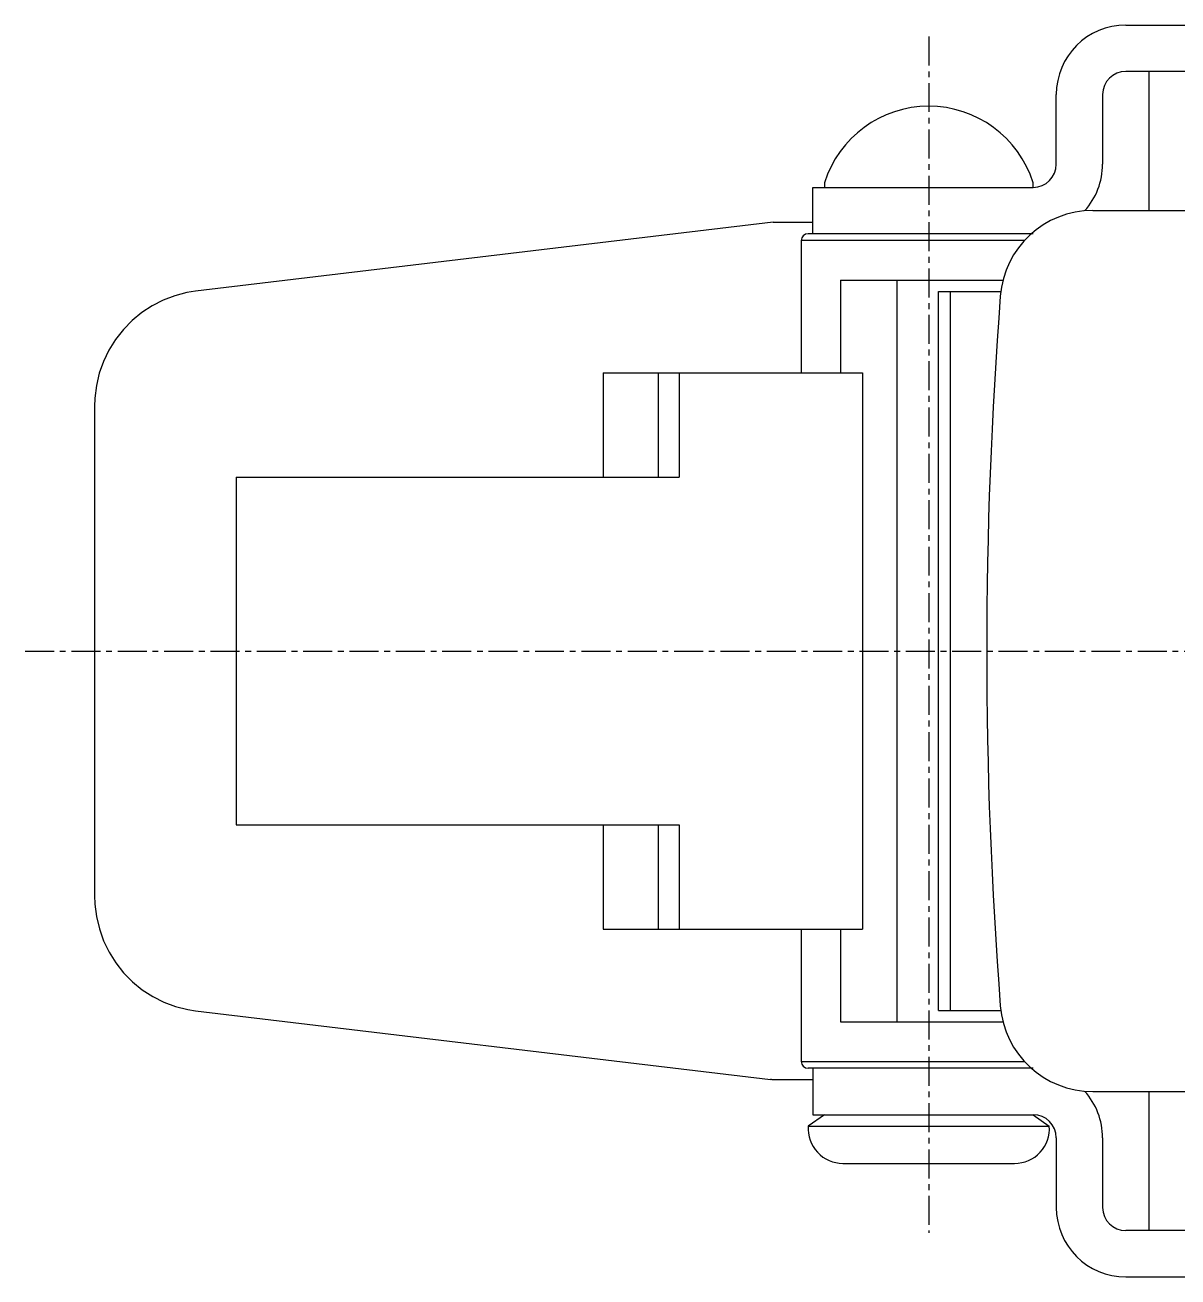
# Model space of a CAD drawing. Extents: x -3314 to -3051, y -50 to 346.
# Drawn here: x -3194.6 to -3144.9, y -29.4 to 24.6 of the extents above; entities that cross this region are included whole.
import ezdxf

# ---------------------------------------------------------------- set-up
doc = ezdxf.new("R2010")
doc.units = 0
doc.linetypes.add('CENTER', pattern=[2, 1.25, -0.25, 0.25, -0.25])
doc.layers.get('0').update_dxf_attribs({"linetype": 'CONTINUOUS'})
doc.layers.add('CENTER', color=1, linetype='CENTER')

msp = doc.modelspace()

# ---------------------------------------------------------------- linework, layer by layer
at = {"color": 7, "linetype": 'CONTINUOUS'}
for p, q in [((-3147.121, 24.579), (-3112.621, 24.579)), ((-3132.57, 22.579), (-3147.121, 22.579)), ((-3146.121, 22.579), (-3146.121, 16.579)), ((-3150.121, 18.579), (-3150.121, 21.579)), ((-3148.121, 21.579), (-3148.121, 18.579)), ((-3160.621, 17.579), (-3151.121, 17.579)), ((-3160.621, 15.579), (-3160.621, 17.579)), ((-3160.121, 17.779), (-3160.121, 17.579)), ((-3151.121, 17.579), (-3151.121, 17.779)), ((-3148.546, 16.579), (-3092.696, 16.579)), ((-3148.546, 16.579), (-3138.121, 16.579)), ((-3162.332, 16.079), (-3187.261, 13.095)), ((-3162.332, 16.079), (-3162.32, 16.079)), ((-3162.32, 16.079), (-3160.621, 16.079)), ((-3151.497, 15.279), (-3161.121, 15.279)), ((-3161.121, 15.279), (-3161.121, 9.579)), ((-3151.121, 15.579), (-3160.821, 15.579)), ((-3159.423, 13.579), (-3157.001, 13.579)), ((-3159.423, 13.579), (-3159.423, 9.579)), ((-3157.001, 13.579), (-3157.001, -18.421)), ((-3157.001, 13.579), (-3152.419, 13.579)), ((-3155.202, -17.921), (-3155.202, 13.079)), ((-3155.202, 13.079), (-3152.515, 13.079)), ((-3154.677, -17.921), (-3154.677, 13.079)), ((-3169.668, 9.579), (-3169.668, 5.079)), ((-3169.668, 9.579), (-3167.294, 9.579)), ((-3167.294, 9.579), (-3167.294, 5.079)), ((-3167.294, 9.579), (-3166.395, 9.579)), ((-3166.395, 9.579), (-3166.395, 5.079)), ((-3166.395, 9.579), (-3158.486, 9.579)), ((-3158.486, 9.579), (-3158.486, -14.421)), ((-3191.608, 8.129), (-3191.608, -12.97)), ((-3185.502, 5.079), (-3166.395, 5.079)), ((-3185.502, 5.079), (-3185.502, -9.921)), ((-3185.502, -9.921), (-3166.395, -9.921)), ((-3169.668, -9.921), (-3169.668, -14.421)), ((-3167.294, -9.921), (-3167.294, -14.421)), ((-3166.395, -9.921), (-3166.395, -14.421)), ((-3169.668, -14.421), (-3167.294, -14.421)), ((-3167.294, -14.421), (-3166.395, -14.421)), ((-3166.395, -14.421), (-3158.486, -14.421)), ((-3161.121, -14.421), (-3161.121, -20.121)), ((-3159.423, -14.421), (-3159.423, -18.421)), ((-3187.261, -17.936), (-3162.445, -20.906)), ((-3155.202, -17.921), (-3152.515, -17.921)), ((-3159.423, -18.421), (-3157.001, -18.421)), ((-3157.001, -18.421), (-3152.419, -18.421)), ((-3161.121, -20.121), (-3151.497, -20.121)), ((-3151.121, -20.421), (-3160.821, -20.421)), ((-3160.621, -20.421), (-3160.621, -22.421)), ((-3162.433, -20.907), (-3162.445, -20.906)), ((-3160.621, -20.921), (-3162.207, -20.921)), ((-3148.546, -21.421), (-3092.696, -21.421)), ((-3146.121, -21.421), (-3146.121, -27.421)), ((-3160.121, -22.421), (-3160.821, -22.913)), ((-3160.621, -22.421), (-3151.121, -22.421)), ((-3151.121, -22.421), (-3150.421, -22.913)), ((-3160.821, -22.913), (-3150.421, -22.913)), ((-3150.121, -23.421), (-3150.121, -26.421)), ((-3148.121, -23.421), (-3148.121, -26.421)), ((-3159.325, -24.521), (-3151.917, -24.521)), ((-3132.57, -27.421), (-3147.121, -27.421)), ((-3147.121, -29.421), (-3111.421, -29.421))]:
    msp.add_line(p, q, dxfattribs=at)
at = {"color": 7, "linetype": 'CONTINUOUS', "flags": 128}
for points in [[(-3187.261, 13.095), (-3187.623, 13.037), (-3188.143, 12.904), (-3188.645, 12.715), (-3189.124, 12.472), (-3189.575, 12.177), (-3189.99, 11.834), (-3190.367, 11.447), (-3190.701, 11.021), (-3190.986, 10.561), (-3191.221, 10.071), (-3191.403, 9.558), (-3191.528, 9.027), (-3191.595, 8.486), (-3191.608, 8.129)], [(-3191.608, -12.97), (-3191.595, -13.335), (-3191.526, -13.877), (-3191.4, -14.408), (-3191.217, -14.923), (-3190.98, -15.414), (-3190.691, -15.875), (-3190.355, -16.303), (-3189.975, -16.69), (-3189.555, -17.032), (-3189.101, -17.326), (-3188.619, -17.568), (-3188.114, -17.755), (-3187.592, -17.884), (-3187.261, -17.936)], [(-3162.207, -20.921), (-3162.235, -20.92), (-3162.263, -20.92), (-3162.292, -20.919), (-3162.32, -20.917), (-3162.348, -20.915), (-3162.376, -20.913), (-3162.405, -20.91), (-3162.433, -20.907)]]:
    msp.add_lwpolyline(points, dxfattribs=at)
at = {"color": 7, "linetype": 'CONTINUOUS'}
for centre, radius, start, end in [((-3147.121, 21.579), 3, 90, 180), ((-3147.121, 21.579), 1, 90, 180), ((-3155.621, 16.361), 4.718, 17.4923, 162.5077), ((-3151.121, 18.579), 1, 270, 0), ((-3151.121, 18.579), 3, 317.789, 0), ((-3148.546, 12.579), 4, 90, 175.6108), ((-3160.821, 15.279), 0.3, 90, 180), ((-2953.121, -2.421), 200, 175.61083, 184.38917), ((-3148.546, -17.421), 4, 184.3892, 270), ((-3160.821, -20.121), 0.3, 180, 270), ((-3151.121, -23.421), 3, 0, 42.211), ((-3151.121, -23.421), 1, 0, 90), ((-3159.325, -23.021), 1.5, 175.8891, 270), ((-3151.917, -23.021), 1.5, 270, 4.1109), ((-3147.121, -26.421), 3, 180, 270), ((-3147.121, -26.421), 1, 180, 270)]:
    msp.add_arc(centre, radius, start, end, dxfattribs=at)
at = {"layer": 'CENTER', "color": 1, "linetype": 'CENTER'}
for p, q in [((-3155.621, 24.079), (-3155.621, -27.521)), ((-3194.608, -2.421), (-3050.621, -2.421))]:
    msp.add_line(p, q, dxfattribs=at)

doc.saveas('drawing.dxf')
